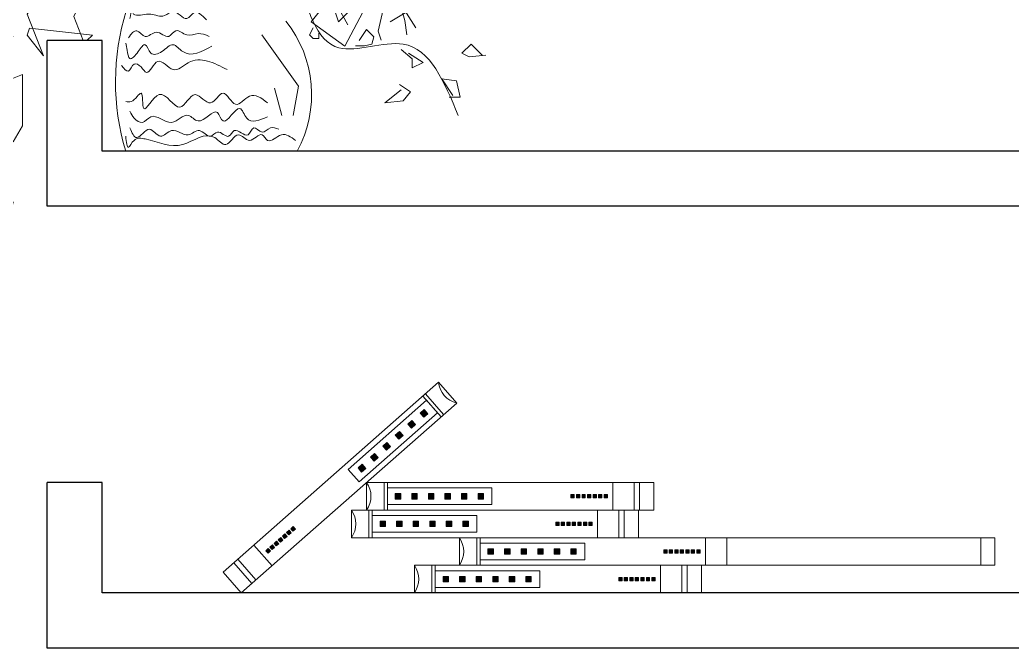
# Model space of a CAD drawing. Header units: millimetres. Extents: x 71641 to 191108, y -23091 to 29972.
# Drawn here: x 157109 to 158007, y -17232 to -16663 of the extents above; entities that cross this region are included whole.
import ezdxf

# ---------------------------------------------------------------- set-up
doc = ezdxf.new("R2010")
doc.units = ezdxf.units.MM
doc.layers.add('8', color=8, linetype='Continuous', lineweight=0)

# ---------------------------------------------------------------- blocks, each defined once
blk = doc.blocks.new('gegg')
at = {"layer": '8'}
for p, q in [((172152.87, -16887.18), (172186.11, -16933.55)), ((172164.5, -16935.21), (172171.15, -16960.06)), ((172186.11, -16933.55), (172181.12, -16960.06)), ((172184.82, -16992.28), (172029.6, -16992.28))]:
    blk.add_line(p, q, dxfattribs=at)
at = {"layer": '8', "color": 8}
for p, q in [((171906.35, -17183), (171902.06, -17202.21)), ((171902.06, -17203.63), (171902.06, -17229.96)), ((171902.06, -17282.61), (171902.78, -17271.46)), ((171902.78, -17271.46), (171905.63, -17283.56)), ((171909.2, -17272.88), (171914.91, -17282.84))]:
    blk.add_line(p, q, dxfattribs=at)
at = {"layer": '8'}
for points in [[(172168.01, -16719.4), (172226.06, -16702.52), (172170.43, -16692.88), (172218.81, -16666.37), (172189.78, -16644.67), (172168.01, -16649.49), (172151.07, -16671.19), (172141.4, -16697.7), (172158.33, -16709.75)], [(172054.31, -16680.83), (172030.12, -16678.42), (172015.61, -16688.06), (172049.47, -16704.93), (171984.16, -16707.34), (172051.89, -16731.45), (172020.44, -16750.73), (172034.96, -16767.61)], [(172054.31, -16690.47), (172068.83, -16709.75), (172059.15, -16724.22), (172059.15, -16760.37), (172042.22, -16786.89)], [(172072.44, -16845.76), (172102.68, -16858.31), (172131.65, -16847.01), (172116.53, -16836.97), (172158.1, -16853.29), (172163.14, -16809.35), (172150.54, -16798.06), (172153.06, -16859.56), (172205.97, -16820.65), (172174.48, -16777.97), (172182.04, -16762.91), (172163.14, -16757.89), (172208.49, -16767.93), (172203.45, -16727.76), (172156.84, -16729.02), (172168.18, -16736.55), (172170.7, -16715.21), (172127.87, -16716.47), (172083.78, -16757.89), (172115.27, -16735.3), (172077.48, -16725.25), (172028.35, -16739.06), (172032.13, -16731.53), (172018.28, -16722.74), (172009.46, -16754.12), (171974.19, -16749.1), (171926.32, -16755.38), (171937.66, -16776.72), (171854.52, -16777.97), (171921.28, -16767.93), (171940.17, -16806.84), (171928.84, -16836.97), (171884.75, -16820.65), (171897.34, -16815.63), (171898.6, -16836.97), (171901.12, -16847.01), (171920.02, -16860.82), (171898.6, -16839.48), (171877.19, -16845.76), (171882.23, -16864.59), (171927.58, -16888.43)], [(172247.14, -16768.67), (172241.65, -16738.57), (172222.42, -16741.31), (172225.17, -16771.41), (172227.92, -16782.35), (172208.7, -16820.66), (172214.19, -16779.62), (172236.15, -16790.56), (172227.92, -16809.71)], [(172140.92, -16754.76), (172143.03, -16769.49), (172162.03, -16780)], [(172121.93, -16796.83), (172096.6, -16761.07), (172115.6, -16765.28), (172090.27, -16794.72), (172105.04, -16836.79), (172126.15, -16813.65), (172077.6, -16826.27), (172064.94, -16836.79)], [(172269.1, -16875.38), (172304.8, -16853.49), (172285.58, -16837.08), (172288.33, -16806.98), (172293.82, -16785.09), (172260.87, -16776.88), (172241.65, -16812.45), (172249.88, -16845.28), (172266.36, -16809.71), (172277.34, -16828.87), (172266.36, -16848.02), (172258.12, -16883.59), (172260.87, -16891.8)], [(171991.07, -16805.24), (171955.19, -16780), (171969.96, -16796.83), (171988.96, -16798.93), (171991.07, -16805.24), (171963.63, -16836.79)], [(171994.48, -16892.28), (171999.51, -16887.26), (171942.52, -16880.95), (171940.41, -16887.26), (171955.19, -16906.19), (171940.41, -16868.34), (171950.96, -16853.61), (171969.96, -16845.2), (171961.52, -16826.27)], [(172026.95, -16857.82), (172001.62, -16830.48), (171982.62, -16870.44), (171991.15, -16892.28)], [(172196.08, -16847.42), (172204.4, -16840.8), (172212.71, -16849.08), (172204.4, -16854.05), (172199.41, -16847.42)], [(172230.66, -16878.12), (172211.44, -16842.55), (172222.42, -16875.38), (172238.9, -16858.96), (172216.93, -16850.76), (172197.71, -16875.38), (172227.92, -16897.27), (172249.88, -16856.23), (172230.66, -16842.55)], [(171866.54, -16857.82), (171858.09, -16853.61), (171845.43, -16862.03), (171849.65, -16868.34), (171858.09, -16864.13)], [(172292.5, -16880.55), (172277.54, -16857.36), (172282.52, -16873.93), (172284.19, -16887.18)], [(171896.09, -16904.09), (171877.09, -16878.85), (171891.87, -16904.09), (171883.42, -16925.12), (171898.2, -16923.02), (171900.31, -16901.99)], [(172199.41, -16880.55), (172196.08, -16887.18), (172199.41, -16890.49), (172204.4, -16890.49), (172204.4, -16885.52)], [(172240.97, -16892.15), (172247.62, -16882.21), (172254.26, -16888.83), (172252.6, -16895.46), (172245.95, -16897.11), (172237.64, -16897.11)], [(171836.99, -16895.68), (171828.55, -16889.37), (171817.99, -16899.88), (171864.43, -16908.3), (171845.43, -16893.57), (171839.1, -16901.99), (171839.1, -16912.5)], [(172352.34, -16905.4), (172342.37, -16895.46), (172334.05, -16903.74), (172340.7, -16907.05), (172355.66, -16905.4)], [(172285.85, -16903.74), (172299.15, -16912.02), (172289.17, -16916.99), (172289.17, -16908.71), (172279.2, -16900.43)], [(171925.64, -16927.22), (171936.19, -16923.02), (171936.19, -16944.05), (171936.19, -16969.29), (171927.75, -16984.01)], [(172325.74, -16941.84), (172315.77, -16926.93), (172329.07, -16928.59), (172332.39, -16943.49), (172322.42, -16943.49)], [(172279.2, -16936.87), (172264.24, -16948.46), (172280.86, -16946.81), (172287.51, -16938.52), (172277.54, -16931.9)], [(171919.3, -16952.46), (171910.86, -16941.95), (171904.53, -16960.88), (171908.75, -16965.08), (171917.19, -16967.19), (171919.3, -16952.46)], [(171817.99, -16988.22), (171809.55, -16971.39), (171815.88, -16958.77), (171830.66, -16965.08), (171828.55, -16973.49), (171824.32, -16984.01)], [(171906.64, -16988.22), (171891.87, -16979.8), (171896.09, -16996.63), (171906.64, -16986.11)], [(171874.98, -17015.56), (171864.43, -17009.25), (171862.32, -17023.97), (171872.87, -17023.97), (171864.43, -17015.56)], [(171836.99, -17040.8), (171845.43, -17026.07), (171832.77, -17015.56), (171836.99, -17042.9)], [(171919.3, -17019.77), (171927.75, -17038.69), (171923.53, -17053.42), (171917.19, -17057.62), (171912.97, -17042.9), (171921.41, -17026.07)], [(171902.42, -17068.14), (171893.98, -17061.83), (171900.31, -17053.42), (171906.64, -17061.83), (171908.75, -17070.24), (171906.64, -17084.96)], [(171843.32, -17089.17), (171834.88, -17076.55), (171832.77, -17093.38), (171836.99, -17097.58), (171845.43, -17095.48)], [(171902.42, -17103.89), (171902.42, -17114.41), (171900.31, -17131.23), (171908.75, -17129.13), (171906.64, -17114.41), (171900.31, -17103.89)], [(171851.76, -17133.34), (171843.32, -17143.85), (171851.76, -17148.06), (171858.09, -17137.54)], [(171885.53, -17139.65), (171877.09, -17145.96), (171877.09, -17160.68), (171883.42, -17164.89), (171885.53, -17150.16), (171885.53, -17139.65)], [(171893.98, -17190.12), (171883.42, -17200.64), (171872.87, -17202.74), (171879.2, -17183.81), (171885.53, -17190.12), (171891.87, -17202.74), (171889.75, -17179.61)], [(171893.98, -17234.29), (171902.42, -17240.6), (171908.75, -17253.22), (171906.64, -17263.74), (171902.42, -17261.63), (171902.42, -17242.7), (171896.09, -17242.7)], [(171896.09, -17291.08), (171883.42, -17301.59), (171893.98, -17305.8), (171898.2, -17297.39), (171891.87, -17299.49)], [(171906.64, -17312.83), (171915.08, -17302.32), (171912.97, -17317.04), (171908.75, -17304.42), (171906.64, -17289.7)], [(171898.2, -17390.65), (171885.53, -17375.93), (171877.09, -17390.65), (171889.75, -17396.96), (171896.09, -17388.55), (171896.09, -17371.72)]]:
    blk.add_lwpolyline(points, dxfattribs=at)
for centre, radius, start, end in [((172238.62, -16929.5), 218.25, 162.87214, 196.71693), ((172091.62, -16941.05), 106.35, 331.20353, 38.63547)]:
    blk.add_arc(centre, radius, start, end, dxfattribs=at)
at = {"layer": '8', "color": 8}
for centre, radius, start, end in [((171849.49, -17156.66), 59.78, 9.16526, 34.18638), ((172102.04, -17228.11), 208.98, 157.20242, 170.3455), ((172417.78, -17234.36), 523.63, 176.37664, 185.81391)]:
    blk.add_arc(centre, radius, start, end, dxfattribs=at)
at = {"layer": '8', "start_tangent": (-0.072792, 0.997347), "end_tangent": (-0.901154, 0.433499)}
blk.add_spline([(171881.31, -16859.92), (171822.21, -16923.02), (171843.32, -17063.93), (171807.44, -17173.3)], degree=3, dxfattribs=at)
at = {"layer": '8'}
for points in [[(172186.11, -16832.52), (172222.68, -16898.77), (172280.86, -16895.46), (172330.73, -16960.06)], [(172072.44, -16845.76), (172064.88, -16843.25), (172058.59, -16840.74), (172053.55, -16848.27), (172047.25, -16843.25), (172040.95, -16847.01), (172035.91, -16843.25), (172030.87, -16839.48)], [(172102.68, -16873.37), (172091.34, -16867.1), (172085.04, -16872.12), (172072.44, -16865.84), (172064.88, -16869.61), (172052.29, -16868.35), (172048.51, -16868.35), (172035.91, -16867.1), (172035.91, -16860.82), (172033.39, -16872.12)], [(171911.86, -16876.88), (171926.51, -16974.2), (171887.44, -17154.25), (171906.97, -17286.52), (171877.67, -17442.23)], [(172105.19, -16888.43), (172095.12, -16885.92), (172085.04, -16887.18), (172074.96, -16883.41), (172068.66, -16888.43), (172057.33, -16884.67), (172047.25, -16888.43), (172039.69, -16883.41), (172032.13, -16889.69)], [(172107.71, -16897.22), (172081.26, -16902.24), (172072.44, -16895.97), (172062.36, -16902.24), (172052.29, -16903.5), (172047.25, -16895.97), (172040.95, -16902.24), (172033.39, -16908.52), (172030.87, -16900.99), (172029.61, -16894.71)], [(172121.57, -16918.56), (172086.3, -16912.28), (172072.44, -16918.56), (172058.59, -16911.03), (172048.51, -16921.07), (172043.47, -16916.05), (172037.17, -16913.54), (172032.13, -16919.82), (172025.83, -16914.79)], [(172158.1, -16948.69), (172141.73, -16942.41), (172129.13, -16949.94), (172117.79, -16939.9), (172106.45, -16948.69), (172092.6, -16941.15), (172078.74, -16952.45), (172059.85, -16941.15), (172045.99, -16953.71), (172043.47, -16939.9), (172034.65, -16947.43), (172029.61, -16947.43)], [(172158.1, -16961.24), (172139.21, -16962.49), (172132.91, -16953.71), (172117.79, -16965), (172112.75, -16957.47), (172095.12, -16965), (172086.3, -16959.98), (172071.18, -16966.26), (172052.29, -16961.24), (172044.73, -16966.26), (172037.17, -16962.49), (172033.39, -16956.22)], [(172183.3, -16982.58), (172170.7, -16977.56), (172158.1, -16982.58), (172153.06, -16977.56), (172141.73, -16982.58), (172131.65, -16977.56), (172120.31, -16986.34), (172110.23, -16980.07), (172081.26, -16986.34), (172047.25, -16981.32), (172037.17, -16982.58), (172032.13, -16988.85), (172029.61, -16978.81)], [(172168.18, -16972.54), (172160.62, -16971.28), (172153.06, -16975.05), (172145.5, -16971.28), (172140.47, -16977.56), (172127.87, -16973.79), (172122.83, -16978.81), (172112.75, -16975.05), (172106.45, -16978.81), (172096.38, -16973.79), (172086.3, -16977.56), (172071.18, -16973.79), (172061.11, -16978.81), (172051.03, -16972.54), (172039.69, -16980.07), (172033.39, -16971.28)]]:
    blk.add_spline(points, degree=3, dxfattribs=at)

msp = doc.modelspace()

# ---------------------------------------------------------------- hatches: boundary and pattern name
at = {"layer": '8'}
h = msp.add_hatch(color=8, dxfattribs=at)
h.dxf.hatch_style = 1
h.paths.add_polyline_path([(157471.3, -17019.48), (157474.61, -17023.23), (157478.36, -17019.93), (157475.05, -17016.18)])
h = msp.add_hatch(color=8, dxfattribs=at)
h.dxf.hatch_style = 1
h.paths.add_polyline_path([(157460.05, -17029.4), (157463.8, -17026.09), (157467.1, -17029.84), (157463.35, -17033.15)])
h = msp.add_hatch(color=8, dxfattribs=at)
h.dxf.hatch_style = 1
h.paths.add_polyline_path([(157448.79, -17039.32), (157452.1, -17043.07), (157455.85, -17039.76), (157452.54, -17036.01)])
h = msp.add_hatch(color=8, dxfattribs=at)
h.dxf.hatch_style = 1
h.paths.add_polyline_path([(157437.54, -17049.24), (157440.85, -17052.99), (157444.6, -17049.68), (157441.29, -17045.93)])
h = msp.add_hatch(color=8, dxfattribs=at)
h.dxf.hatch_style = 1
h.paths.add_polyline_path([(157426.29, -17059.15), (157429.59, -17062.9), (157433.34, -17059.6), (157430.04, -17055.85)])
h = msp.add_hatch(color=8, dxfattribs=at)
h.dxf.hatch_style = 1
h.paths.add_polyline_path([(157415.03, -17069.07), (157418.34, -17072.82), (157422.09, -17069.52), (157418.78, -17065.76)])
h = msp.add_hatch(color=8, dxfattribs=at)
h.dxf.hatch_style = 1
h.paths.add_polyline_path([(157448.74, -17092.2), (157448.74, -17097.2), (157453.74, -17097.2), (157453.74, -17092.2)])
h = msp.add_hatch(color=8, dxfattribs=at)
h.dxf.hatch_style = 1
h.paths.add_polyline_path([(157463.74, -17092.2), (157463.74, -17097.2), (157468.74, -17097.2), (157468.74, -17092.2)])
h = msp.add_hatch(color=8, dxfattribs=at)
h.dxf.hatch_style = 1
h.paths.add_polyline_path([(157478.74, -17092.2), (157478.74, -17097.2), (157483.74, -17097.2), (157483.74, -17092.2)])
h = msp.add_hatch(color=8, dxfattribs=at)
h.dxf.hatch_style = 1
h.paths.add_polyline_path([(157493.74, -17092.2), (157493.74, -17097.2), (157498.74, -17097.2), (157498.74, -17092.2)])
h = msp.add_hatch(color=8, dxfattribs=at)
h.dxf.hatch_style = 1
h.paths.add_polyline_path([(157508.74, -17092.2), (157508.74, -17097.2), (157513.74, -17097.2), (157513.74, -17092.2)])
h = msp.add_hatch(color=8, dxfattribs=at)
h.dxf.hatch_style = 1
h.paths.add_polyline_path([(157523.74, -17092.2), (157523.74, -17097.2), (157528.74, -17097.2), (157528.74, -17092.2)])
h = msp.add_hatch(color=8, dxfattribs=at)
h.dxf.hatch_style = 1
h.paths.add_polyline_path([(157607.91, -17093.2), (157607.91, -17096.2), (157610.91, -17096.2), (157610.91, -17093.2)])
h = msp.add_hatch(color=8, dxfattribs=at)
h.dxf.hatch_style = 1
h.paths.add_polyline_path([(157612.91, -17093.2), (157612.91, -17096.2), (157615.91, -17096.2), (157615.91, -17093.2)])
h = msp.add_hatch(color=8, dxfattribs=at)
h.dxf.hatch_style = 1
h.paths.add_polyline_path([(157617.91, -17093.2), (157617.91, -17096.2), (157620.91, -17096.2), (157620.91, -17093.2)])
h = msp.add_hatch(color=8, dxfattribs=at)
h.dxf.hatch_style = 1
h.paths.add_polyline_path([(157622.91, -17093.2), (157622.91, -17096.2), (157625.91, -17096.2), (157625.91, -17093.2)])
h = msp.add_hatch(color=8, dxfattribs=at)
h.dxf.hatch_style = 1
h.paths.add_polyline_path([(157627.91, -17093.2), (157627.91, -17096.2), (157630.91, -17096.2), (157630.91, -17093.2)])
h = msp.add_hatch(color=8, dxfattribs=at)
h.dxf.hatch_style = 1
h.paths.add_polyline_path([(157632.91, -17093.2), (157632.91, -17096.2), (157635.91, -17096.2), (157635.91, -17093.2)])
h = msp.add_hatch(color=8, dxfattribs=at)
h.dxf.hatch_style = 1
h.paths.add_polyline_path([(157637.91, -17093.2), (157637.91, -17096.2), (157640.91, -17096.2), (157640.91, -17093.2)])
h = msp.add_hatch(color=8, dxfattribs=at)
h.dxf.hatch_style = 1
h.paths.add_polyline_path([(157434.97, -17117.2), (157434.97, -17122.2), (157439.97, -17122.2), (157439.97, -17117.2)])
h = msp.add_hatch(color=8, dxfattribs=at)
h.dxf.hatch_style = 1
h.paths.add_polyline_path([(157449.97, -17117.2), (157449.97, -17122.2), (157454.97, -17122.2), (157454.97, -17117.2)])
h = msp.add_hatch(color=8, dxfattribs=at)
h.dxf.hatch_style = 1
h.paths.add_polyline_path([(157464.97, -17117.2), (157464.97, -17122.2), (157469.97, -17122.2), (157469.97, -17117.2)])
h = msp.add_hatch(color=8, dxfattribs=at)
h.dxf.hatch_style = 1
h.paths.add_polyline_path([(157479.97, -17117.2), (157479.97, -17122.2), (157484.97, -17122.2), (157484.97, -17117.2)])
h = msp.add_hatch(color=8, dxfattribs=at)
h.dxf.hatch_style = 1
h.paths.add_polyline_path([(157494.97, -17117.2), (157494.97, -17122.2), (157499.97, -17122.2), (157499.97, -17117.2)])
h = msp.add_hatch(color=8, dxfattribs=at)
h.dxf.hatch_style = 1
h.paths.add_polyline_path([(157509.97, -17117.2), (157509.97, -17122.2), (157514.97, -17122.2), (157514.97, -17117.2)])
h = msp.add_hatch(color=8, dxfattribs=at)
h.dxf.hatch_style = 1
h.paths.add_polyline_path([(157594.14, -17118.2), (157594.14, -17121.2), (157597.14, -17121.2), (157597.14, -17118.2)])
h = msp.add_hatch(color=8, dxfattribs=at)
h.dxf.hatch_style = 1
h.paths.add_polyline_path([(157599.14, -17118.2), (157599.14, -17121.2), (157602.14, -17121.2), (157602.14, -17118.2)])
h = msp.add_hatch(color=8, dxfattribs=at)
h.dxf.hatch_style = 1
h.paths.add_polyline_path([(157604.14, -17118.2), (157604.14, -17121.2), (157607.14, -17121.2), (157607.14, -17118.2)])
h = msp.add_hatch(color=8, dxfattribs=at)
h.dxf.hatch_style = 1
h.paths.add_polyline_path([(157609.14, -17118.2), (157609.14, -17121.2), (157612.14, -17121.2), (157612.14, -17118.2)])
h = msp.add_hatch(color=8, dxfattribs=at)
h.dxf.hatch_style = 1
h.paths.add_polyline_path([(157614.14, -17118.2), (157614.14, -17121.2), (157617.14, -17121.2), (157617.14, -17118.2)])
h = msp.add_hatch(color=8, dxfattribs=at)
h.dxf.hatch_style = 1
h.paths.add_polyline_path([(157619.14, -17118.2), (157619.14, -17121.2), (157622.14, -17121.2), (157622.14, -17118.2)])
h = msp.add_hatch(color=8, dxfattribs=at)
h.dxf.hatch_style = 1
h.paths.add_polyline_path([(157624.14, -17118.2), (157624.14, -17121.2), (157627.14, -17121.2), (157627.14, -17118.2)])
h = msp.add_hatch(color=8, dxfattribs=at)
h.dxf.hatch_style = 1
h.paths.add_polyline_path([(157346.55, -17130.76), (157348.53, -17133.01), (157350.78, -17131.03), (157348.8, -17128.78)])
h = msp.add_hatch(color=8, dxfattribs=at)
h.dxf.hatch_style = 1
h.paths.add_polyline_path([(157350.3, -17127.45), (157352.28, -17129.7), (157354.53, -17127.72), (157352.55, -17125.47)])
h = msp.add_hatch(color=8, dxfattribs=at)
h.dxf.hatch_style = 1
h.paths.add_polyline_path([(157354.05, -17124.15), (157356.03, -17126.4), (157358.29, -17124.42), (157356.3, -17122.16)])
h = msp.add_hatch(color=8, dxfattribs=at)
h.dxf.hatch_style = 1
h.paths.add_polyline_path([(157339.05, -17137.37), (157341.03, -17139.62), (157343.28, -17137.64), (157341.3, -17135.39)])
h = msp.add_hatch(color=8, dxfattribs=at)
h.dxf.hatch_style = 1
h.paths.add_polyline_path([(157342.8, -17134.07), (157344.78, -17136.32), (157347.03, -17134.33), (157345.05, -17132.08)])
h = msp.add_hatch(color=8, dxfattribs=at)
h.dxf.hatch_style = 1
h.paths.add_polyline_path([(157331.54, -17143.98), (157333.53, -17146.23), (157335.78, -17144.25), (157333.79, -17142)])
h = msp.add_hatch(color=8, dxfattribs=at)
h.dxf.hatch_style = 1
h.paths.add_polyline_path([(157335.3, -17140.68), (157337.28, -17142.93), (157339.53, -17140.94), (157337.55, -17138.69)])
h = msp.add_hatch(color=8, dxfattribs=at)
h.dxf.hatch_style = 1
h.paths.add_polyline_path([(157532.76, -17142.2), (157532.76, -17147.2), (157537.76, -17147.2), (157537.76, -17142.2)])
h = msp.add_hatch(color=8, dxfattribs=at)
h.dxf.hatch_style = 1
h.paths.add_polyline_path([(157547.76, -17142.2), (157547.76, -17147.2), (157552.76, -17147.2), (157552.76, -17142.2)])
h = msp.add_hatch(color=8, dxfattribs=at)
h.dxf.hatch_style = 1
h.paths.add_polyline_path([(157562.76, -17142.2), (157562.76, -17147.2), (157567.76, -17147.2), (157567.76, -17142.2)])
h = msp.add_hatch(color=8, dxfattribs=at)
h.dxf.hatch_style = 1
h.paths.add_polyline_path([(157577.76, -17142.2), (157577.76, -17147.2), (157582.76, -17147.2), (157582.76, -17142.2)])
h = msp.add_hatch(color=8, dxfattribs=at)
h.dxf.hatch_style = 1
h.paths.add_polyline_path([(157592.76, -17142.2), (157592.76, -17147.2), (157597.76, -17147.2), (157597.76, -17142.2)])
h = msp.add_hatch(color=8, dxfattribs=at)
h.dxf.hatch_style = 1
h.paths.add_polyline_path([(157607.76, -17142.2), (157607.76, -17147.2), (157612.76, -17147.2), (157612.76, -17142.2)])
h = msp.add_hatch(color=8, dxfattribs=at)
h.dxf.hatch_style = 1
h.paths.add_polyline_path([(157691.92, -17143.2), (157691.92, -17146.2), (157694.92, -17146.2), (157694.92, -17143.2)])
h = msp.add_hatch(color=8, dxfattribs=at)
h.dxf.hatch_style = 1
h.paths.add_polyline_path([(157696.92, -17143.2), (157696.92, -17146.2), (157699.92, -17146.2), (157699.92, -17143.2)])
h = msp.add_hatch(color=8, dxfattribs=at)
h.dxf.hatch_style = 1
h.paths.add_polyline_path([(157701.92, -17143.2), (157701.92, -17146.2), (157704.92, -17146.2), (157704.92, -17143.2)])
h = msp.add_hatch(color=8, dxfattribs=at)
h.dxf.hatch_style = 1
h.paths.add_polyline_path([(157706.92, -17143.2), (157706.92, -17146.2), (157709.92, -17146.2), (157709.92, -17143.2)])
h = msp.add_hatch(color=8, dxfattribs=at)
h.dxf.hatch_style = 1
h.paths.add_polyline_path([(157711.92, -17143.2), (157711.92, -17146.2), (157714.92, -17146.2), (157714.92, -17143.2)])
h = msp.add_hatch(color=8, dxfattribs=at)
h.dxf.hatch_style = 1
h.paths.add_polyline_path([(157716.92, -17143.2), (157716.92, -17146.2), (157719.92, -17146.2), (157719.92, -17143.2)])
h = msp.add_hatch(color=8, dxfattribs=at)
h.dxf.hatch_style = 1
h.paths.add_polyline_path([(157721.92, -17143.2), (157721.92, -17146.2), (157724.92, -17146.2), (157724.92, -17143.2)])
h = msp.add_hatch(color=8, dxfattribs=at)
h.dxf.hatch_style = 1
h.paths.add_polyline_path([(157492.01, -17167.2), (157492.01, -17172.2), (157497.01, -17172.2), (157497.01, -17167.2)])
h = msp.add_hatch(color=8, dxfattribs=at)
h.dxf.hatch_style = 1
h.paths.add_polyline_path([(157507.01, -17167.2), (157507.01, -17172.2), (157512.01, -17172.2), (157512.01, -17167.2)])
h = msp.add_hatch(color=8, dxfattribs=at)
h.dxf.hatch_style = 1
h.paths.add_polyline_path([(157522.01, -17167.2), (157522.01, -17172.2), (157527.01, -17172.2), (157527.01, -17167.2)])
h = msp.add_hatch(color=8, dxfattribs=at)
h.dxf.hatch_style = 1
h.paths.add_polyline_path([(157537.01, -17167.2), (157537.01, -17172.2), (157542.01, -17172.2), (157542.01, -17167.2)])
h = msp.add_hatch(color=8, dxfattribs=at)
h.dxf.hatch_style = 1
h.paths.add_polyline_path([(157552.01, -17167.2), (157552.01, -17172.2), (157557.01, -17172.2), (157557.01, -17167.2)])
h = msp.add_hatch(color=8, dxfattribs=at)
h.dxf.hatch_style = 1
h.paths.add_polyline_path([(157567.01, -17167.2), (157567.01, -17172.2), (157572.01, -17172.2), (157572.01, -17167.2)])
h = msp.add_hatch(color=8, dxfattribs=at)
h.dxf.hatch_style = 1
h.paths.add_polyline_path([(157651.18, -17168.2), (157651.18, -17171.2), (157654.18, -17171.2), (157654.18, -17168.2)])
h = msp.add_hatch(color=8, dxfattribs=at)
h.dxf.hatch_style = 1
h.paths.add_polyline_path([(157656.18, -17168.2), (157656.18, -17171.2), (157659.18, -17171.2), (157659.18, -17168.2)])
h = msp.add_hatch(color=8, dxfattribs=at)
h.dxf.hatch_style = 1
h.paths.add_polyline_path([(157661.18, -17168.2), (157661.18, -17171.2), (157664.18, -17171.2), (157664.18, -17168.2)])
h = msp.add_hatch(color=8, dxfattribs=at)
h.dxf.hatch_style = 1
h.paths.add_polyline_path([(157666.18, -17168.2), (157666.18, -17171.2), (157669.18, -17171.2), (157669.18, -17168.2)])
h = msp.add_hatch(color=8, dxfattribs=at)
h.dxf.hatch_style = 1
h.paths.add_polyline_path([(157671.18, -17168.2), (157671.18, -17171.2), (157674.18, -17171.2), (157674.18, -17168.2)])
h = msp.add_hatch(color=8, dxfattribs=at)
h.dxf.hatch_style = 1
h.paths.add_polyline_path([(157676.18, -17168.2), (157676.18, -17171.2), (157679.18, -17171.2), (157679.18, -17168.2)])
h = msp.add_hatch(color=8, dxfattribs=at)
h.dxf.hatch_style = 1
h.paths.add_polyline_path([(157681.18, -17168.2), (157681.18, -17171.2), (157684.18, -17171.2), (157684.18, -17168.2)])

# ---------------------------------------------------------------- linework, layer by layer
at = {"color": 3}
for p, q in [((157133.36, -16832.2), (157133.36, -16682.2)), ((157183.36, -16682.2), (157133.36, -16682.2)), ((157183.36, -16782.2), (157183.36, -16682.2)), ((159083.36, -16782.2), (157183.36, -16782.2)), ((159133.36, -16832.2), (157133.36, -16832.2)), ((157133.36, -17232.2), (157133.36, -17082.2)), ((157183.36, -17082.2), (157133.36, -17082.2)), ((157183.36, -17182.2), (157183.36, -17082.2)), ((159083.36, -17182.2), (157183.36, -17182.2)), ((159133.36, -17232.2), (157133.36, -17232.2))]:
    msp.add_line(p, q, dxfattribs=at)
at = {"layer": '8', "color": 8}
for p, q in [((157476.03, -17001.98), (157492.56, -17020.74)), ((157473.67, -17004.06), (157490.2, -17022.82)), ((157438.62, -17107.2), (157438.62, -17082.2)), ((157441.77, -17107.2), (157441.77, -17082.2)), ((157645.79, -17107.2), (157645.79, -17082.2)), ((157665.13, -17107.2), (157665.13, -17082.2)), ((157669.97, -17107.2), (157669.97, -17082.2)), ((157424.85, -17132.2), (157424.85, -17107.2)), ((157427.99, -17132.2), (157427.99, -17107.2)), ((157632.02, -17132.2), (157632.02, -17107.2)), ((157651.36, -17132.2), (157651.36, -17107.2)), ((157656.19, -17132.2), (157656.19, -17107.2)), ((157522.64, -17157.2), (157522.64, -17132.2)), ((157525.78, -17157.2), (157525.78, -17132.2)), ((157729.81, -17157.2), (157729.81, -17132.2)), ((157749.15, -17157.2), (157749.15, -17132.2)), ((157978.98, -17157.2), (157978.98, -17132.2)), ((157320.61, -17138.96), (157337.14, -17157.72)), ((157302.47, -17154.94), (157319, -17173.7)), ((157306.1, -17151.75), (157322.63, -17170.5)), ((157481.89, -17182.2), (157481.89, -17157.2)), ((157485.04, -17182.2), (157485.04, -17157.2)), ((157689.06, -17182.2), (157689.06, -17157.2)), ((157708.4, -17182.2), (157708.4, -17157.2)), ((157713.24, -17182.2), (157713.24, -17157.2))]:
    msp.add_line(p, q, dxfattribs=at)
for points in [[(157309.36, -17182.2), (157292.83, -17163.44), (157487.88, -16991.54), (157504.41, -17010.29)], [(157486.9, -17019.07), (157476.98, -17007.81), (157406.05, -17070.33), (157415.96, -17081.58)], [(157474.61, -17023.23), (157471.3, -17019.48), (157475.05, -17016.18), (157478.36, -17019.93)], [(157463.35, -17033.15), (157460.05, -17029.4), (157463.8, -17026.09), (157467.1, -17029.84)], [(157452.1, -17043.07), (157448.79, -17039.32), (157452.54, -17036.01), (157455.85, -17039.76)], [(157440.85, -17052.99), (157437.54, -17049.24), (157441.29, -17045.93), (157444.6, -17049.68)], [(157429.59, -17062.9), (157426.29, -17059.15), (157430.04, -17055.85), (157433.34, -17059.6)], [(157418.34, -17072.82), (157415.03, -17069.07), (157418.78, -17065.76), (157422.09, -17069.52)], [(157682.82, -17082.2), (157682.82, -17107.2), (157422.82, -17107.2), (157422.82, -17082.2)], [(157441.77, -17087.2), (157441.77, -17102.2), (157536.31, -17102.2), (157536.31, -17087.2)], [(157453.74, -17092.2), (157453.74, -17097.2), (157448.74, -17097.2), (157448.74, -17092.2)], [(157468.74, -17092.2), (157468.74, -17097.2), (157463.74, -17097.2), (157463.74, -17092.2)], [(157483.74, -17092.2), (157483.74, -17097.2), (157478.74, -17097.2), (157478.74, -17092.2)], [(157498.74, -17092.2), (157498.74, -17097.2), (157493.74, -17097.2), (157493.74, -17092.2)], [(157513.74, -17092.2), (157513.74, -17097.2), (157508.74, -17097.2), (157508.74, -17092.2)], [(157528.74, -17092.2), (157528.74, -17097.2), (157523.74, -17097.2), (157523.74, -17092.2)], [(157610.91, -17093.2), (157610.91, -17096.2), (157607.91, -17096.2), (157607.91, -17093.2)], [(157615.91, -17093.2), (157615.91, -17096.2), (157612.91, -17096.2), (157612.91, -17093.2)], [(157620.91, -17093.2), (157620.91, -17096.2), (157617.91, -17096.2), (157617.91, -17093.2)], [(157625.91, -17093.2), (157625.91, -17096.2), (157622.91, -17096.2), (157622.91, -17093.2)], [(157630.91, -17093.2), (157630.91, -17096.2), (157627.91, -17096.2), (157627.91, -17093.2)], [(157635.91, -17093.2), (157635.91, -17096.2), (157632.91, -17096.2), (157632.91, -17093.2)], [(157640.91, -17093.2), (157640.91, -17096.2), (157637.91, -17096.2), (157637.91, -17093.2)], [(157669.05, -17107.2), (157669.05, -17132.2), (157409.05, -17132.2), (157409.05, -17107.2)], [(157427.99, -17112.2), (157427.99, -17127.2), (157522.54, -17127.2), (157522.54, -17112.2)], [(157439.97, -17117.2), (157439.97, -17122.2), (157434.97, -17122.2), (157434.97, -17117.2)], [(157454.97, -17117.2), (157454.97, -17122.2), (157449.97, -17122.2), (157449.97, -17117.2)], [(157469.97, -17117.2), (157469.97, -17122.2), (157464.97, -17122.2), (157464.97, -17117.2)], [(157484.97, -17117.2), (157484.97, -17122.2), (157479.97, -17122.2), (157479.97, -17117.2)], [(157499.97, -17117.2), (157499.97, -17122.2), (157494.97, -17122.2), (157494.97, -17117.2)], [(157514.97, -17117.2), (157514.97, -17122.2), (157509.97, -17122.2), (157509.97, -17117.2)], [(157597.14, -17118.2), (157597.14, -17121.2), (157594.14, -17121.2), (157594.14, -17118.2)], [(157602.14, -17118.2), (157602.14, -17121.2), (157599.14, -17121.2), (157599.14, -17118.2)], [(157607.14, -17118.2), (157607.14, -17121.2), (157604.14, -17121.2), (157604.14, -17118.2)], [(157612.14, -17118.2), (157612.14, -17121.2), (157609.14, -17121.2), (157609.14, -17118.2)], [(157617.14, -17118.2), (157617.14, -17121.2), (157614.14, -17121.2), (157614.14, -17118.2)], [(157622.14, -17118.2), (157622.14, -17121.2), (157619.14, -17121.2), (157619.14, -17118.2)], [(157627.14, -17118.2), (157627.14, -17121.2), (157624.14, -17121.2), (157624.14, -17118.2)], [(157348.53, -17133.01), (157346.55, -17130.76), (157348.8, -17128.78), (157350.78, -17131.03)], [(157352.28, -17129.7), (157350.3, -17127.45), (157352.55, -17125.47), (157354.53, -17127.72)], [(157356.03, -17126.4), (157354.05, -17124.15), (157356.3, -17122.16), (157358.29, -17124.42)], [(157341.03, -17139.62), (157339.05, -17137.37), (157341.3, -17135.39), (157343.28, -17137.64)], [(157344.78, -17136.32), (157342.8, -17134.07), (157345.05, -17132.08), (157347.03, -17134.33)], [(157991.84, -17132.2), (157991.84, -17157.2), (157506.84, -17157.2), (157506.84, -17132.2)], [(157525.78, -17137.2), (157525.78, -17152.2), (157620.33, -17152.2), (157620.33, -17137.2)], [(157333.53, -17146.23), (157331.54, -17143.98), (157333.79, -17142), (157335.78, -17144.25)], [(157337.28, -17142.93), (157335.3, -17140.68), (157337.55, -17138.69), (157339.53, -17140.94)], [(157537.76, -17142.2), (157537.76, -17147.2), (157532.76, -17147.2), (157532.76, -17142.2)], [(157552.76, -17142.2), (157552.76, -17147.2), (157547.76, -17147.2), (157547.76, -17142.2)], [(157567.76, -17142.2), (157567.76, -17147.2), (157562.76, -17147.2), (157562.76, -17142.2)], [(157582.76, -17142.2), (157582.76, -17147.2), (157577.76, -17147.2), (157577.76, -17142.2)], [(157597.76, -17142.2), (157597.76, -17147.2), (157592.76, -17147.2), (157592.76, -17142.2)], [(157612.76, -17142.2), (157612.76, -17147.2), (157607.76, -17147.2), (157607.76, -17142.2)], [(157694.92, -17143.2), (157694.92, -17146.2), (157691.92, -17146.2), (157691.92, -17143.2)], [(157699.92, -17143.2), (157699.92, -17146.2), (157696.92, -17146.2), (157696.92, -17143.2)], [(157704.92, -17143.2), (157704.92, -17146.2), (157701.92, -17146.2), (157701.92, -17143.2)], [(157709.92, -17143.2), (157709.92, -17146.2), (157706.92, -17146.2), (157706.92, -17143.2)], [(157714.92, -17143.2), (157714.92, -17146.2), (157711.92, -17146.2), (157711.92, -17143.2)], [(157719.92, -17143.2), (157719.92, -17146.2), (157716.92, -17146.2), (157716.92, -17143.2)], [(157724.92, -17143.2), (157724.92, -17146.2), (157721.92, -17146.2), (157721.92, -17143.2)], [(157726.09, -17157.2), (157726.09, -17182.2), (157466.09, -17182.2), (157466.09, -17157.2)], [(157485.04, -17162.2), (157485.04, -17177.2), (157579.58, -17177.2), (157579.58, -17162.2)], [(157497.01, -17167.2), (157497.01, -17172.2), (157492.01, -17172.2), (157492.01, -17167.2)], [(157512.01, -17167.2), (157512.01, -17172.2), (157507.01, -17172.2), (157507.01, -17167.2)], [(157527.01, -17167.2), (157527.01, -17172.2), (157522.01, -17172.2), (157522.01, -17167.2)], [(157542.01, -17167.2), (157542.01, -17172.2), (157537.01, -17172.2), (157537.01, -17167.2)], [(157557.01, -17167.2), (157557.01, -17172.2), (157552.01, -17172.2), (157552.01, -17167.2)], [(157572.01, -17167.2), (157572.01, -17172.2), (157567.01, -17172.2), (157567.01, -17167.2)], [(157654.18, -17168.2), (157654.18, -17171.2), (157651.18, -17171.2), (157651.18, -17168.2)], [(157659.18, -17168.2), (157659.18, -17171.2), (157656.18, -17171.2), (157656.18, -17168.2)], [(157664.18, -17168.2), (157664.18, -17171.2), (157661.18, -17171.2), (157661.18, -17168.2)], [(157669.18, -17168.2), (157669.18, -17171.2), (157666.18, -17171.2), (157666.18, -17168.2)], [(157674.18, -17168.2), (157674.18, -17171.2), (157671.18, -17171.2), (157671.18, -17168.2)], [(157679.18, -17168.2), (157679.18, -17171.2), (157676.18, -17171.2), (157676.18, -17168.2)], [(157684.18, -17168.2), (157684.18, -17171.2), (157681.18, -17171.2), (157681.18, -17168.2)]]:
    msp.add_lwpolyline(points, close=True, dxfattribs=at)
for centre, start, end in [((157509.53, -16989.12), 186.3627, 256.41806), ((157404.99, -17094.7), 324.97232, 35.02768), ((157391.22, -17119.7), 324.97232, 35.02768), ((157489, -17144.7), 324.97232, 35.02768), ((157448.26, -17169.7), 324.97232, 35.02768)]:
    msp.add_arc(centre, 21.78, start, end, dxfattribs=at)

# ---------------------------------------------------------------- block references
msp.add_blockref('gegg', (-14824.96, 210.08))

doc.saveas('drawing.dxf')
